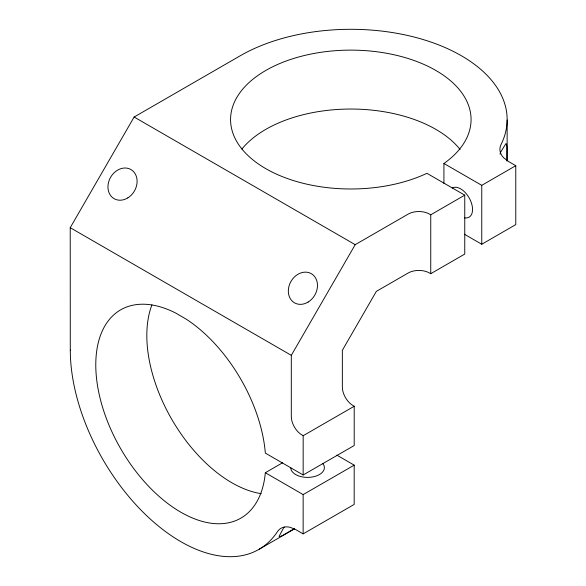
<?xml version="1.0" encoding="UTF-8"?>
<svg xmlns="http://www.w3.org/2000/svg" width="586" height="586" viewBox="0 0 586 586"><rect width="100%" height="100%" fill="white"/><g stroke="black" fill="none" stroke-linecap="round" stroke-linejoin="round"><path stroke-width="0.88" d="M464.757 195.153L430.747 214.791L427.883 213.267A15.031 8.68 0 0 0 408.002 214.205L355.204 244.67L291.308 355.343L291.308 416.287A15.031 8.673 60 0 0 300.428 433.977L303.174 435.706L303.16 474.968L354.2 445.528L354.215 406.259L351.468 404.538A15.031 8.673 60 0 1 342.349 386.848L342.349 350.303L376.337 291.381L408.002 273.113A15.031 8.68 0 0 1 427.883 272.182L430.747 273.699L464.757 254.06L464.757 195.153L426.923 173.31L424.711 174.328A120.247 69.426 0 0 1 233.279 134.209A120.247 69.426 0 0 1 378.966 52.051A120.247 69.426 0 0 1 443.924 163.487L481.765 185.337L515.775 165.699L508.721 161.619L503.857 157.934A30.164 17.412 0 0 1 501.081 144.471L502.026 142.449A156.184 90.171 0 0 0 507.022 123.133A156.308 90.244 0 0 0 413.496 36.874A156.308 90.244 0 0 0 240.289 55.736L134.121 117.024L70.225 227.698L70.283 350.084M336.862 455.132L354.193 465.159L354.178 504.421L303.138 533.868L303.152 494.599L265.333 472.726A120.247 69.397 60 0 1 176.782 509.761A120.247 69.397 60 0 1 95.782 365.539A120.247 69.397 60 0 1 175.639 313.019L186.311 319.224A120.247 69.397 60 0 1 265.114 450.663L265.341 453.088L303.16 474.968M515.775 165.699L515.775 224.606L481.765 244.245L464.42 234.232M506.897 161.047L506.941 147.416L506.648 144.303L505.938 143.592L501.081 151.393A30.179 15.002 -6.1 0 0 500.056 154.111M294.692 528.469L282.899 535.318L280.057 536.622L279.083 536.366L283.412 528.264A30.179 14.994 66.1 0 1 284.269 527.048M303.174 435.706L354.215 406.259M265.333 472.726L282.606 462.757M303.152 494.599L354.193 465.159M259.268 549.177L294.604 528.799M134.121 117.024L355.204 244.67M70.225 227.698L291.308 355.343M303.138 533.868L296.084 529.788L290.466 527.407A30.164 17.404 60 0 0 277.412 531.729L276.138 533.553A156.184 90.134 60 0 1 261.905 547.522A156.308 90.2 60 0 1 140.479 509.549A156.308 90.2 60 0 1 70.298 350.091M507.139 120.02L507.139 160.806M481.765 185.337L481.765 244.245M443.924 163.487L443.924 183.425M430.747 214.791L430.747 273.699M241.915 149.027A120.247 69.426 0 0 1 351.212 109.04A120.247 69.426 0 0 1 460.061 149.437M452.224 188.018A16.833 9.72 60 0 1 470.756 201.174A16.833 9.72 60 0 1 464.464 217.816M261.246 493.668A120.247 69.397 60 0 1 171.888 419.539A120.247 69.397 60 0 1 151.921 304.903M322.659 463.372A16.833 9.728 0 0 1 311.378 477.136A16.833 9.728 0 0 1 290.729 467.657M308.155 302.046A16.833 13.749 -60 0 0 312.052 274.138A16.833 13.749 -60 0 0 288.495 288.583A16.833 13.749 -60 0 0 308.155 302.046M127.785 197.907A16.833 13.749 -60 0 0 131.674 169.999A16.833 13.749 -60 0 0 108.124 184.444A16.833 13.749 -60 0 0 127.785 197.907"/></g></svg>
